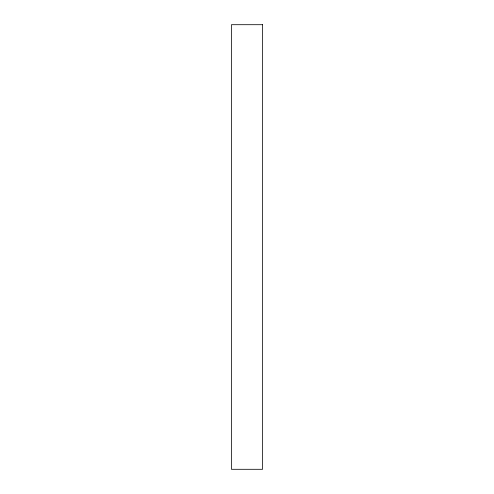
<?xml version="1.0" encoding="UTF-8"?>
<svg xmlns="http://www.w3.org/2000/svg" width="494" height="494" viewBox="0 0 494 494"><rect width="100%" height="100%" fill="white"/><g stroke="black" fill="none" stroke-linecap="round" stroke-linejoin="round"><path stroke-width="0.74" d="M262.561 24.7L231.439 24.7L231.439 469.3L262.561 469.3L262.561 24.7"/></g></svg>
